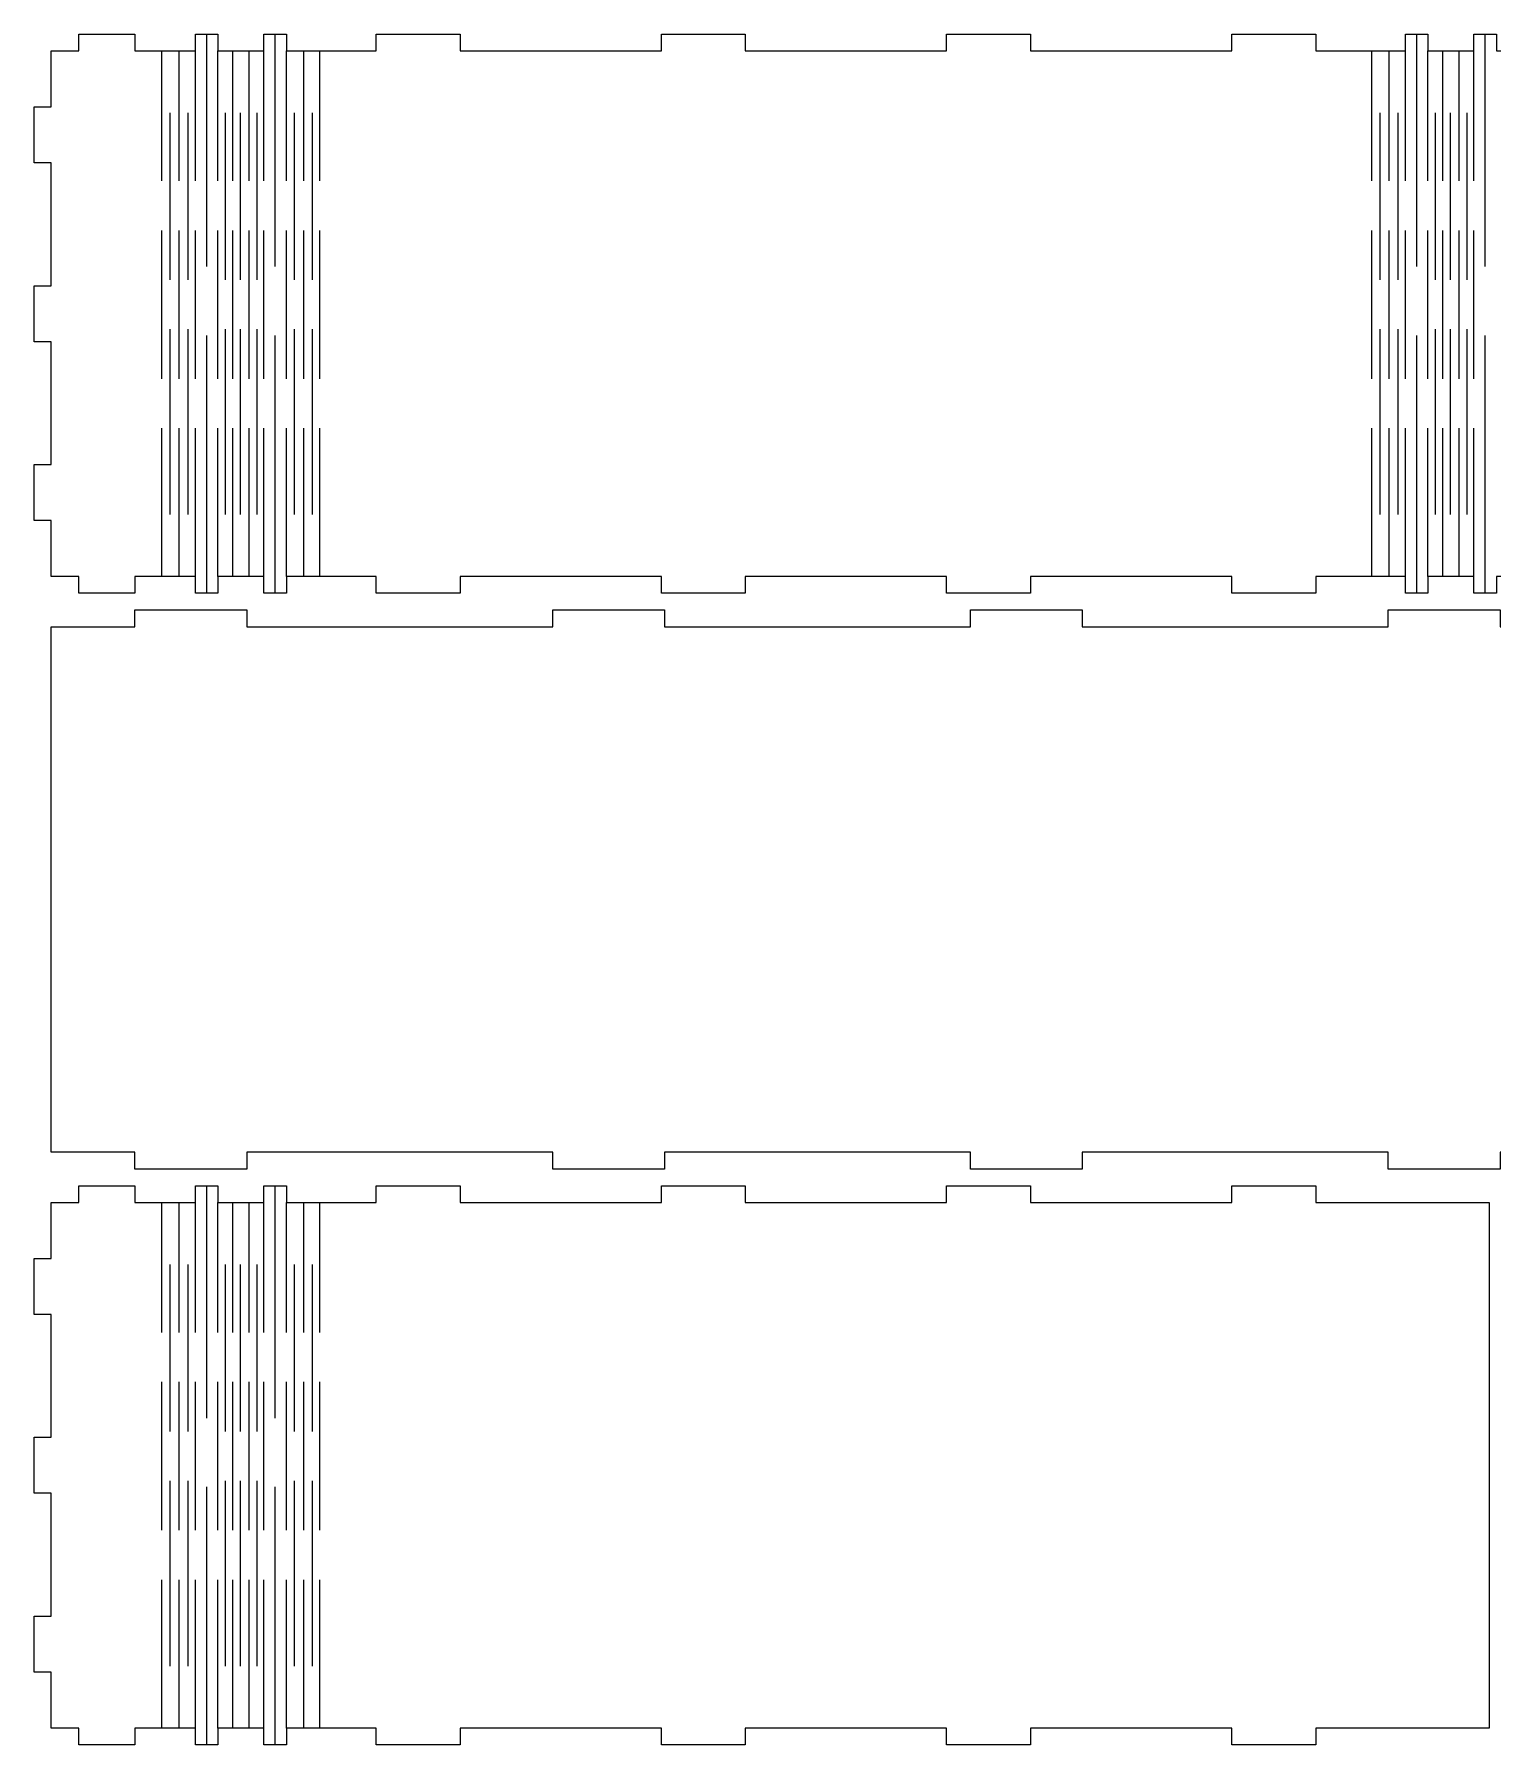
# Model space of a CAD drawing. Header units: millimetres. Extents: x -454 to 454, y -712 to 712.
# Drawn here: x -451.2 to -190.4, y 109.5 to 415.5 of the extents above; entities that cross this region are included whole.
import ezdxf

# ---------------------------------------------------------------- set-up
doc = ezdxf.new("R2010")
doc.units = ezdxf.units.MM
doc.header["$MEASUREMENT"] = 0
doc.layers.add('Camada 1', color=7, linetype='Continuous')

msp = doc.modelspace()

# ---------------------------------------------------------------- linework, layer by layer
at = {"layer": 'Camada 1', "color": 250, "lineweight": 20}
for points, knots in [([(-163.9417, 402.4594), (-163.9417, 402.4594), (-163.9417, 412.4594), (-163.9417, 412.4594), (-163.9417, 412.4594), (-163.9417, 412.4594), (-168.9417, 412.4594), (-168.9417, 412.4594), (-168.9417, 412.4594), (-168.9417, 412.4594), (-168.9417, 415.4594), (-168.9417, 415.4594), (-168.9417, 415.4594), (-168.9417, 415.4594), (-178.9417, 415.4594), (-178.9417, 415.4594), (-178.9417, 415.4594), (-178.9417, 415.4594), (-178.9417, 412.4594), (-178.9417, 412.4594), (-178.9417, 412.4594), (-178.9417, 412.4594), (-189.772, 412.4594), (-189.772, 412.4594), (-189.772, 412.4594), (-189.772, 412.4594), (-189.772, 415.4594), (-189.772, 415.4594), (-189.772, 415.4594), (-189.772, 415.4594), (-193.7914, 415.4594), (-193.7914, 415.4594), (-193.7914, 415.4594), (-193.7914, 415.4594), (-193.7914, 412.4594), (-193.7914, 412.4594), (-193.7914, 412.4594), (-193.7914, 412.4594), (-202.0157, 412.4594), (-202.0157, 412.4594), (-202.0157, 412.4594), (-202.0157, 412.4594), (-202.0157, 415.4594), (-202.0157, 415.4594), (-202.0157, 415.4594), (-202.0157, 415.4594), (-206.0351, 415.4594), (-206.0351, 415.4594), (-206.0351, 415.4594), (-206.0351, 415.4594), (-206.0351, 412.4594), (-206.0351, 412.4594), (-206.0351, 412.4594), (-206.0351, 412.4594), (-222.08, 412.4594), (-222.08, 412.4594), (-222.08, 412.4594), (-222.08, 412.4594), (-222.08, 415.4594), (-222.08, 415.4594), (-222.08, 415.4594), (-222.08, 415.4594), (-237.08, 415.4594), (-237.08, 415.4594), (-237.08, 415.4594), (-237.08, 415.4594), (-237.08, 412.4594), (-237.08, 412.4594), (-237.08, 412.4594), (-237.08, 412.4594), (-273.08, 412.4594), (-273.08, 412.4594), (-273.08, 412.4594), (-273.08, 412.4594), (-273.08, 415.4594), (-273.08, 415.4594), (-273.08, 415.4594), (-273.08, 415.4594), (-288.08, 415.4594), (-288.08, 415.4594), (-288.08, 415.4594), (-288.08, 415.4594), (-288.08, 412.4594), (-288.08, 412.4594), (-288.08, 412.4594), (-288.08, 412.4594), (-324.08, 412.4594), (-324.08, 412.4594), (-324.08, 412.4594), (-324.08, 412.4594), (-324.08, 415.4594), (-324.08, 415.4594), (-324.08, 415.4594), (-324.08, 415.4594), (-339.08, 415.4594), (-339.08, 415.4594), (-339.08, 415.4594), (-339.08, 415.4594), (-339.08, 412.4594), (-339.08, 412.4594), (-339.08, 412.4594), (-339.08, 412.4594), (-375.08, 412.4594), (-375.08, 412.4594), (-375.08, 412.4594), (-375.08, 412.4594), (-375.08, 415.4594), (-375.08, 415.4594), (-375.08, 415.4594), (-375.08, 415.4594), (-390.08, 415.4594), (-390.08, 415.4594), (-390.08, 415.4594), (-390.08, 415.4594), (-390.08, 412.4594), (-390.08, 412.4594), (-390.08, 412.4594), (-390.08, 412.4594), (-406.1249, 412.4594), (-406.1249, 412.4594), (-406.1249, 412.4594), (-406.1249, 412.4594), (-406.1249, 415.4594), (-406.1249, 415.4594), (-406.1249, 415.4594), (-406.1249, 415.4594), (-410.1443, 415.4594), (-410.1443, 415.4594), (-410.1443, 415.4594), (-410.1443, 415.4594), (-410.1443, 412.4594), (-410.1443, 412.4594), (-410.1443, 412.4594), (-410.1443, 412.4594), (-418.3686, 412.4594), (-418.3686, 412.4594), (-418.3686, 412.4594), (-418.3686, 412.4594), (-418.3686, 415.4594), (-418.3686, 415.4594), (-418.3686, 415.4594), (-418.3686, 415.4594), (-422.388, 415.4594), (-422.388, 415.4594), (-422.388, 415.4594), (-422.388, 415.4594), (-422.388, 412.4594), (-422.388, 412.4594), (-422.388, 412.4594), (-422.388, 412.4594), (-433.2183, 412.4594), (-433.2183, 412.4594), (-433.2183, 412.4594), (-433.2183, 412.4594), (-433.2183, 415.4594), (-433.2183, 415.4594), (-433.2183, 415.4594), (-433.2183, 415.4594), (-443.2183, 415.4594), (-443.2183, 415.4594), (-443.2183, 415.4594), (-443.2183, 415.4594), (-443.2183, 412.4594), (-443.2183, 412.4594), (-443.2183, 412.4594), (-443.2183, 412.4594), (-448.2183, 412.4594), (-448.2183, 412.4594), (-448.2183, 412.4594), (-448.2183, 412.4594), (-448.2183, 402.4594), (-448.2183, 402.4594), (-448.2183, 402.4594), (-448.2183, 402.4594), (-451.2183, 402.4594), (-451.2183, 402.4594), (-451.2183, 402.4594), (-451.2183, 402.4594), (-451.2183, 392.4594), (-451.2183, 392.4594), (-451.2183, 392.4594), (-451.2183, 392.4594), (-448.2183, 392.4594), (-448.2183, 392.4594), (-448.2183, 392.4594), (-448.2183, 392.4594), (-448.2183, 370.4594), (-448.2183, 370.4594), (-448.2183, 370.4594), (-448.2183, 370.4594), (-451.2183, 370.4594), (-451.2183, 370.4594), (-451.2183, 370.4594), (-451.2183, 370.4594), (-451.2183, 360.4594), (-451.2183, 360.4594), (-451.2183, 360.4594), (-451.2183, 360.4594), (-448.2183, 360.4594), (-448.2183, 360.4594), (-448.2183, 360.4594), (-448.2183, 360.4594), (-448.2183, 338.4594), (-448.2183, 338.4594), (-448.2183, 338.4594), (-448.2183, 338.4594), (-451.2183, 338.4594), (-451.2183, 338.4594), (-451.2183, 338.4594), (-451.2183, 338.4594), (-451.2183, 328.4594), (-451.2183, 328.4594), (-451.2183, 328.4594), (-451.2183, 328.4594), (-448.2183, 328.4594), (-448.2183, 328.4594), (-448.2183, 328.4594), (-448.2183, 328.4594), (-448.2183, 318.4594), (-448.2183, 318.4594), (-448.2183, 318.4594), (-448.2183, 318.4594), (-443.2183, 318.4594), (-443.2183, 318.4594), (-443.2183, 318.4594), (-443.2183, 318.4594), (-443.2183, 315.4594), (-443.2183, 315.4594), (-443.2183, 315.4594), (-443.2183, 315.4594), (-433.2183, 315.4594), (-433.2183, 315.4594), (-433.2183, 315.4594), (-433.2183, 315.4594), (-433.2183, 318.4594), (-433.2183, 318.4594), (-433.2183, 318.4594), (-433.2183, 318.4594), (-422.388, 318.4594), (-422.388, 318.4594), (-422.388, 318.4594), (-422.388, 318.4594), (-422.388, 315.4594), (-422.388, 315.4594), (-422.388, 315.4594), (-422.388, 315.4594), (-418.3686, 315.4594), (-418.3686, 315.4594), (-418.3686, 315.4594), (-418.3686, 315.4594), (-418.3686, 318.4594), (-418.3686, 318.4594), (-418.3686, 318.4594), (-418.3686, 318.4594), (-410.1443, 318.4594), (-410.1443, 318.4594), (-410.1443, 318.4594), (-410.1443, 318.4594), (-410.1443, 315.4594), (-410.1443, 315.4594), (-410.1443, 315.4594), (-410.1443, 315.4594), (-406.1249, 315.4594), (-406.1249, 315.4594), (-406.1249, 315.4594), (-406.1249, 315.4594), (-406.1249, 318.4594), (-406.1249, 318.4594), (-406.1249, 318.4594), (-406.1249, 318.4594), (-390.08, 318.4594), (-390.08, 318.4594), (-390.08, 318.4594), (-390.08, 318.4594), (-390.08, 315.4594), (-390.08, 315.4594), (-390.08, 315.4594), (-390.08, 315.4594), (-375.08, 315.4594), (-375.08, 315.4594), (-375.08, 315.4594), (-375.08, 315.4594), (-375.08, 318.4594), (-375.08, 318.4594), (-375.08, 318.4594), (-375.08, 318.4594), (-339.08, 318.4594), (-339.08, 318.4594), (-339.08, 318.4594), (-339.08, 318.4594), (-339.08, 315.4594), (-339.08, 315.4594), (-339.08, 315.4594), (-339.08, 315.4594), (-324.08, 315.4594), (-324.08, 315.4594), (-324.08, 315.4594), (-324.08, 315.4594), (-324.08, 318.4594), (-324.08, 318.4594), (-324.08, 318.4594), (-324.08, 318.4594), (-288.08, 318.4594), (-288.08, 318.4594), (-288.08, 318.4594), (-288.08, 318.4594), (-288.08, 315.4594), (-288.08, 315.4594), (-288.08, 315.4594), (-288.08, 315.4594), (-273.08, 315.4594), (-273.08, 315.4594), (-273.08, 315.4594), (-273.08, 315.4594), (-273.08, 318.4594), (-273.08, 318.4594), (-273.08, 318.4594), (-273.08, 318.4594), (-237.08, 318.4594), (-237.08, 318.4594), (-237.08, 318.4594), (-237.08, 318.4594), (-237.08, 315.4594), (-237.08, 315.4594), (-237.08, 315.4594), (-237.08, 315.4594), (-222.08, 315.4594), (-222.08, 315.4594), (-222.08, 315.4594), (-222.08, 315.4594), (-222.08, 318.4594), (-222.08, 318.4594), (-222.08, 318.4594), (-222.08, 318.4594), (-206.0351, 318.4594), (-206.0351, 318.4594), (-206.0351, 318.4594), (-206.0351, 318.4594), (-206.0351, 315.4594), (-206.0351, 315.4594), (-206.0351, 315.4594), (-206.0351, 315.4594), (-202.0157, 315.4594), (-202.0157, 315.4594), (-202.0157, 315.4594), (-202.0157, 315.4594), (-202.0157, 318.4594), (-202.0157, 318.4594), (-202.0157, 318.4594), (-202.0157, 318.4594), (-193.7914, 318.4594), (-193.7914, 318.4594), (-193.7914, 318.4594), (-193.7914, 318.4594), (-193.7914, 315.4594), (-193.7914, 315.4594), (-193.7914, 315.4594), (-193.7914, 315.4594), (-189.772, 315.4594), (-189.772, 315.4594), (-189.772, 315.4594), (-189.772, 315.4594), (-189.772, 318.4594), (-189.772, 318.4594), (-189.772, 318.4594), (-189.772, 318.4594), (-178.9417, 318.4594), (-178.9417, 318.4594), (-178.9417, 318.4594), (-178.9417, 318.4594), (-178.9417, 315.4594), (-178.9417, 315.4594), (-178.9417, 315.4594), (-178.9417, 315.4594), (-168.9417, 315.4594), (-168.9417, 315.4594), (-168.9417, 315.4594), (-168.9417, 315.4594), (-168.9417, 318.4594), (-168.9417, 318.4594), (-168.9417, 318.4594), (-168.9417, 318.4594), (-163.9417, 318.4594), (-163.9417, 318.4594), (-163.9417, 318.4594), (-163.9417, 318.4594), (-163.9417, 328.4594), (-163.9417, 328.4594), (-163.9417, 328.4594), (-163.9417, 328.4594), (-160.9417, 328.4594), (-160.9417, 328.4594), (-160.9417, 328.4594), (-160.9417, 328.4594), (-160.9417, 338.4594), (-160.9417, 338.4594), (-160.9417, 338.4594), (-160.9417, 338.4594), (-163.9417, 338.4594), (-163.9417, 338.4594), (-163.9417, 338.4594), (-163.9417, 338.4594), (-163.9417, 360.4594), (-163.9417, 360.4594), (-163.9417, 360.4594), (-163.9417, 360.4594), (-160.9417, 360.4594), (-160.9417, 360.4594), (-160.9417, 360.4594), (-160.9417, 360.4594), (-160.9417, 370.4594), (-160.9417, 370.4594), (-160.9417, 370.4594), (-160.9417, 370.4594), (-163.9417, 370.4594), (-163.9417, 370.4594), (-163.9417, 370.4594), (-163.9417, 370.4594), (-163.9417, 392.4594), (-163.9417, 392.4594), (-163.9417, 392.4594), (-163.9417, 392.4594), (-160.9417, 392.4594), (-160.9417, 392.4594), (-160.9417, 392.4594), (-160.9417, 392.4594), (-160.9417, 402.4594), (-160.9417, 402.4594), (-160.9417, 402.4594), (-160.9417, 402.4594), (-163.9417, 402.4594), (-163.9417, 402.4594)], [0, 0, 0, 0, 0.00917431, 0.00917431, 0.00917431, 0.00917431, 0.01834862, 0.01834862, 0.01834862, 0.01834862, 0.02752294, 0.02752294, 0.02752294, 0.02752294, 0.03669725, 0.03669725, 0.03669725, 0.03669725, 0.04587156, 0.04587156, 0.04587156, 0.04587156, 0.05504587, 0.05504587, 0.05504587, 0.05504587, 0.06422018, 0.06422018, 0.06422018, 0.06422018, 0.0733945, 0.0733945, 0.0733945, 0.0733945, 0.08256881, 0.08256881, 0.08256881, 0.08256881, 0.09174312, 0.09174312, 0.09174312, 0.09174312, 0.10091743, 0.10091743, 0.10091743, 0.10091743, 0.11009174, 0.11009174, 0.11009174, 0.11009174, 0.11926606, 0.11926606, 0.11926606, 0.11926606, 0.12844037, 0.12844037, 0.12844037, 0.12844037, 0.13761468, 0.13761468, 0.13761468, 0.13761468, 0.14678899, 0.14678899, 0.14678899, 0.14678899, 0.1559633, 0.1559633, 0.1559633, 0.1559633, 0.16513761, 0.16513761, 0.16513761, 0.16513761, 0.17431193, 0.17431193, 0.17431193, 0.17431193, 0.18348624, 0.18348624, 0.18348624, 0.18348624, 0.19266055, 0.19266055, 0.19266055, 0.19266055, 0.20183486, 0.20183486, 0.20183486, 0.20183486, 0.21100917, 0.21100917, 0.21100917, 0.21100917, 0.22018349, 0.22018349, 0.22018349, 0.22018349, 0.2293578, 0.2293578, 0.2293578, 0.2293578, 0.23853211, 0.23853211, 0.23853211, 0.23853211, 0.24770642, 0.24770642, 0.24770642, 0.24770642, 0.25688073, 0.25688073, 0.25688073, 0.25688073, 0.26605505, 0.26605505, 0.26605505, 0.26605505, 0.27522936, 0.27522936, 0.27522936, 0.27522936, 0.28440367, 0.28440367, 0.28440367, 0.28440367, 0.29357798, 0.29357798, 0.29357798, 0.29357798, 0.30275229, 0.30275229, 0.30275229, 0.30275229, 0.31192661, 0.31192661, 0.31192661, 0.31192661, 0.32110092, 0.32110092, 0.32110092, 0.32110092, 0.33027523, 0.33027523, 0.33027523, 0.33027523, 0.33944954, 0.33944954, 0.33944954, 0.33944954, 0.34862385, 0.34862385, 0.34862385, 0.34862385, 0.35779817, 0.35779817, 0.35779817, 0.35779817, 0.36697248, 0.36697248, 0.36697248, 0.36697248, 0.37614679, 0.37614679, 0.37614679, 0.37614679, 0.3853211, 0.3853211, 0.3853211, 0.3853211, 0.39449541, 0.39449541, 0.39449541, 0.39449541, 0.40366972, 0.40366972, 0.40366972, 0.40366972, 0.41284404, 0.41284404, 0.41284404, 0.41284404, 0.42201835, 0.42201835, 0.42201835, 0.42201835, 0.43119266, 0.43119266, 0.43119266, 0.43119266, 0.44036697, 0.44036697, 0.44036697, 0.44036697, 0.44954128, 0.44954128, 0.44954128, 0.44954128, 0.4587156, 0.4587156, 0.4587156, 0.4587156, 0.46788991, 0.46788991, 0.46788991, 0.46788991, 0.47706422, 0.47706422, 0.47706422, 0.47706422, 0.48623853, 0.48623853, 0.48623853, 0.48623853, 0.49541284, 0.49541284, 0.49541284, 0.49541284, 0.50458716, 0.50458716, 0.50458716, 0.50458716, 0.51376147, 0.51376147, 0.51376147, 0.51376147, 0.52293578, 0.52293578, 0.52293578, 0.52293578, 0.53211009, 0.53211009, 0.53211009, 0.53211009, 0.5412844, 0.5412844, 0.5412844, 0.5412844, 0.55045872, 0.55045872, 0.55045872, 0.55045872, 0.55963303, 0.55963303, 0.55963303, 0.55963303, 0.56880734, 0.56880734, 0.56880734, 0.56880734, 0.57798165, 0.57798165, 0.57798165, 0.57798165, 0.58715596, 0.58715596, 0.58715596, 0.58715596, 0.59633028, 0.59633028, 0.59633028, 0.59633028, 0.60550459, 0.60550459, 0.60550459, 0.60550459, 0.6146789, 0.6146789, 0.6146789, 0.6146789, 0.62385321, 0.62385321, 0.62385321, 0.62385321, 0.63302752, 0.63302752, 0.63302752, 0.63302752, 0.64220183, 0.64220183, 0.64220183, 0.64220183, 0.65137615, 0.65137615, 0.65137615, 0.65137615, 0.66055046, 0.66055046, 0.66055046, 0.66055046, 0.66972477, 0.66972477, 0.66972477, 0.66972477, 0.67889908, 0.67889908, 0.67889908, 0.67889908, 0.68807339, 0.68807339, 0.68807339, 0.68807339, 0.69724771, 0.69724771, 0.69724771, 0.69724771, 0.70642202, 0.70642202, 0.70642202, 0.70642202, 0.71559633, 0.71559633, 0.71559633, 0.71559633, 0.72477064, 0.72477064, 0.72477064, 0.72477064, 0.73394495, 0.73394495, 0.73394495, 0.73394495, 0.74311927, 0.74311927, 0.74311927, 0.74311927, 0.75229358, 0.75229358, 0.75229358, 0.75229358, 0.76146789, 0.76146789, 0.76146789, 0.76146789, 0.7706422, 0.7706422, 0.7706422, 0.7706422, 0.77981651, 0.77981651, 0.77981651, 0.77981651, 0.78899083, 0.78899083, 0.78899083, 0.78899083, 0.79816514, 0.79816514, 0.79816514, 0.79816514, 0.80733945, 0.80733945, 0.80733945, 0.80733945, 0.81651376, 0.81651376, 0.81651376, 0.81651376, 0.82568807, 0.82568807, 0.82568807, 0.82568807, 0.83486239, 0.83486239, 0.83486239, 0.83486239, 0.8440367, 0.8440367, 0.8440367, 0.8440367, 0.85321101, 0.85321101, 0.85321101, 0.85321101, 0.86238532, 0.86238532, 0.86238532, 0.86238532, 0.87155963, 0.87155963, 0.87155963, 0.87155963, 0.88073394, 0.88073394, 0.88073394, 0.88073394, 0.88990826, 0.88990826, 0.88990826, 0.88990826, 0.89908257, 0.89908257, 0.89908257, 0.89908257, 0.90825688, 0.90825688, 0.90825688, 0.90825688, 0.91743119, 0.91743119, 0.91743119, 0.91743119, 0.9266055, 0.9266055, 0.9266055, 0.9266055, 0.93577982, 0.93577982, 0.93577982, 0.93577982, 0.94495413, 0.94495413, 0.94495413, 0.94495413, 0.95412844, 0.95412844, 0.95412844, 0.95412844, 0.96330275, 0.96330275, 0.96330275, 0.96330275, 0.97247706, 0.97247706, 0.97247706, 0.97247706, 0.98165138, 0.98165138, 0.98165138, 0.98165138, 1, 1, 1, 1]), ([(-338.5174, 215.4594), (-338.5174, 215.4594), (-283.8164, 215.4594), (-283.8164, 215.4594), (-283.8164, 215.4594), (-283.8164, 215.4594), (-283.8164, 212.4594), (-283.8164, 212.4594), (-283.8164, 212.4594), (-283.8164, 212.4594), (-263.8164, 212.4594), (-263.8164, 212.4594), (-263.8164, 212.4594), (-263.8164, 212.4594), (-263.8164, 215.4594), (-263.8164, 215.4594), (-263.8164, 215.4594), (-263.8164, 215.4594), (-209.1155, 215.4594), (-209.1155, 215.4594), (-209.1155, 215.4594), (-209.1155, 215.4594), (-209.1155, 212.4594), (-209.1155, 212.4594), (-209.1155, 212.4594), (-209.1155, 212.4594), (-189.1155, 212.4594), (-189.1155, 212.4594), (-189.1155, 212.4594), (-189.1155, 212.4594), (-189.1155, 215.4594), (-189.1155, 215.4594), (-189.1155, 215.4594), (-189.1155, 215.4594), (-174.1155, 215.4594), (-174.1155, 215.4594), (-174.1155, 215.4594), (-174.1155, 215.4594), (-174.1155, 309.4594), (-174.1155, 309.4594), (-174.1155, 309.4594), (-174.1155, 309.4594), (-189.1155, 309.4594), (-189.1155, 309.4594), (-189.1155, 309.4594), (-189.1155, 309.4594), (-189.1155, 312.4594), (-189.1155, 312.4594), (-189.1155, 312.4594), (-189.1155, 312.4594), (-209.1155, 312.4594), (-209.1155, 312.4594), (-209.1155, 312.4594), (-209.1155, 312.4594), (-209.1155, 309.4594), (-209.1155, 309.4594), (-209.1155, 309.4594), (-209.1155, 309.4594), (-263.8164, 309.4594), (-263.8164, 309.4594), (-263.8164, 309.4594), (-263.8164, 309.4594), (-263.8164, 312.4594), (-263.8164, 312.4594), (-263.8164, 312.4594), (-263.8164, 312.4594), (-283.8164, 312.4594), (-283.8164, 312.4594), (-283.8164, 312.4594), (-283.8164, 312.4594), (-283.8164, 309.4594), (-283.8164, 309.4594), (-283.8164, 309.4594), (-283.8164, 309.4594), (-338.5174, 309.4594), (-338.5174, 309.4594), (-338.5174, 309.4594), (-338.5174, 309.4594), (-338.5174, 312.4594), (-338.5174, 312.4594), (-338.5174, 312.4594), (-338.5174, 312.4594), (-358.5174, 312.4594), (-358.5174, 312.4594), (-358.5174, 312.4594), (-358.5174, 312.4594), (-358.5174, 309.4594), (-358.5174, 309.4594), (-358.5174, 309.4594), (-358.5174, 309.4594), (-413.2183, 309.4594), (-413.2183, 309.4594), (-413.2183, 309.4594), (-413.2183, 309.4594), (-413.2183, 312.4594), (-413.2183, 312.4594), (-413.2183, 312.4594), (-413.2183, 312.4594), (-433.2183, 312.4594), (-433.2183, 312.4594), (-433.2183, 312.4594), (-433.2183, 312.4594), (-433.2183, 309.4594), (-433.2183, 309.4594), (-433.2183, 309.4594), (-433.2183, 309.4594), (-448.2183, 309.4594), (-448.2183, 309.4594), (-448.2183, 309.4594), (-448.2183, 309.4594), (-448.2183, 215.4594), (-448.2183, 215.4594), (-448.2183, 215.4594), (-448.2183, 215.4594), (-433.2183, 215.4594), (-433.2183, 215.4594), (-433.2183, 215.4594), (-433.2183, 215.4594), (-433.2183, 212.4594), (-433.2183, 212.4594), (-433.2183, 212.4594), (-433.2183, 212.4594), (-413.2183, 212.4594), (-413.2183, 212.4594), (-413.2183, 212.4594), (-413.2183, 212.4594), (-413.2183, 215.4594), (-413.2183, 215.4594), (-413.2183, 215.4594), (-413.2183, 215.4594), (-358.5174, 215.4594), (-358.5174, 215.4594), (-358.5174, 215.4594), (-358.5174, 215.4594), (-358.5174, 212.4594), (-358.5174, 212.4594), (-358.5174, 212.4594), (-358.5174, 212.4594), (-338.5174, 212.4594), (-338.5174, 212.4594), (-338.5174, 212.4594), (-338.5174, 212.4594), (-338.5174, 215.4594), (-338.5174, 215.4594)], [0, 0, 0, 0, 0.02702703, 0.02702703, 0.02702703, 0.02702703, 0.05405405, 0.05405405, 0.05405405, 0.05405405, 0.08108108, 0.08108108, 0.08108108, 0.08108108, 0.10810811, 0.10810811, 0.10810811, 0.10810811, 0.13513514, 0.13513514, 0.13513514, 0.13513514, 0.16216216, 0.16216216, 0.16216216, 0.16216216, 0.18918919, 0.18918919, 0.18918919, 0.18918919, 0.21621622, 0.21621622, 0.21621622, 0.21621622, 0.24324324, 0.24324324, 0.24324324, 0.24324324, 0.27027027, 0.27027027, 0.27027027, 0.27027027, 0.2972973, 0.2972973, 0.2972973, 0.2972973, 0.32432432, 0.32432432, 0.32432432, 0.32432432, 0.35135135, 0.35135135, 0.35135135, 0.35135135, 0.37837838, 0.37837838, 0.37837838, 0.37837838, 0.40540541, 0.40540541, 0.40540541, 0.40540541, 0.43243243, 0.43243243, 0.43243243, 0.43243243, 0.45945946, 0.45945946, 0.45945946, 0.45945946, 0.48648649, 0.48648649, 0.48648649, 0.48648649, 0.51351351, 0.51351351, 0.51351351, 0.51351351, 0.54054054, 0.54054054, 0.54054054, 0.54054054, 0.56756757, 0.56756757, 0.56756757, 0.56756757, 0.59459459, 0.59459459, 0.59459459, 0.59459459, 0.62162162, 0.62162162, 0.62162162, 0.62162162, 0.64864865, 0.64864865, 0.64864865, 0.64864865, 0.67567568, 0.67567568, 0.67567568, 0.67567568, 0.7027027, 0.7027027, 0.7027027, 0.7027027, 0.72972973, 0.72972973, 0.72972973, 0.72972973, 0.75675676, 0.75675676, 0.75675676, 0.75675676, 0.78378378, 0.78378378, 0.78378378, 0.78378378, 0.81081081, 0.81081081, 0.81081081, 0.81081081, 0.83783784, 0.83783784, 0.83783784, 0.83783784, 0.86486486, 0.86486486, 0.86486486, 0.86486486, 0.89189189, 0.89189189, 0.89189189, 0.89189189, 0.91891892, 0.91891892, 0.91891892, 0.91891892, 0.94594595, 0.94594595, 0.94594595, 0.94594595, 1, 1, 1, 1]), ([(-191.08, 206.4594), (-206.9026, 206.4594), (-200.1048, 206.4594), (-222.08, 206.4594), (-222.08, 206.4594), (-222.08, 206.4594), (-222.08, 209.4594), (-222.08, 209.4594), (-222.08, 209.4594), (-222.08, 209.4594), (-237.08, 209.4594), (-237.08, 209.4594), (-237.08, 209.4594), (-237.08, 209.4594), (-237.08, 206.4594), (-237.08, 206.4594), (-237.08, 206.4594), (-237.08, 206.4594), (-273.08, 206.4594), (-273.08, 206.4594), (-273.08, 206.4594), (-273.08, 206.4594), (-273.08, 209.4594), (-273.08, 209.4594), (-273.08, 209.4594), (-273.08, 209.4594), (-288.08, 209.4594), (-288.08, 209.4594), (-288.08, 209.4594), (-288.08, 209.4594), (-288.08, 206.4594), (-288.08, 206.4594), (-288.08, 206.4594), (-288.08, 206.4594), (-324.08, 206.4594), (-324.08, 206.4594), (-324.08, 206.4594), (-324.08, 206.4594), (-324.08, 209.4594), (-324.08, 209.4594), (-324.08, 209.4594), (-324.08, 209.4594), (-339.08, 209.4594), (-339.08, 209.4594), (-339.08, 209.4594), (-339.08, 209.4594), (-339.08, 206.4594), (-339.08, 206.4594), (-339.08, 206.4594), (-339.08, 206.4594), (-375.08, 206.4594), (-375.08, 206.4594), (-375.08, 206.4594), (-375.08, 206.4594), (-375.08, 209.4594), (-375.08, 209.4594), (-375.08, 209.4594), (-375.08, 209.4594), (-390.08, 209.4594), (-390.08, 209.4594), (-390.08, 209.4594), (-390.08, 209.4594), (-390.08, 206.4594), (-390.08, 206.4594), (-390.08, 206.4594), (-390.08, 206.4594), (-406.1249, 206.4594), (-406.1249, 206.4594), (-406.1249, 206.4594), (-406.1249, 206.4594), (-406.1249, 209.4594), (-406.1249, 209.4594), (-406.1249, 209.4594), (-406.1249, 209.4594), (-410.1443, 209.4594), (-410.1443, 209.4594), (-410.1443, 209.4594), (-410.1443, 209.4594), (-410.1443, 206.4594), (-410.1443, 206.4594), (-410.1443, 206.4594), (-410.1443, 206.4594), (-418.3686, 206.4594), (-418.3686, 206.4594), (-418.3686, 206.4594), (-418.3686, 206.4594), (-418.3686, 209.4594), (-418.3686, 209.4594), (-418.3686, 209.4594), (-418.3686, 209.4594), (-422.388, 209.4594), (-422.388, 209.4594), (-422.388, 209.4594), (-422.388, 209.4594), (-422.388, 206.4594), (-422.388, 206.4594), (-422.388, 206.4594), (-422.388, 206.4594), (-433.2183, 206.4594), (-433.2183, 206.4594), (-433.2183, 206.4594), (-433.2183, 206.4594), (-433.2183, 209.4594), (-433.2183, 209.4594), (-433.2183, 209.4594), (-433.2183, 209.4594), (-443.2183, 209.4594), (-443.2183, 209.4594), (-443.2183, 209.4594), (-443.2183, 209.4594), (-443.2183, 206.4594), (-443.2183, 206.4594), (-443.2183, 206.4594), (-443.2183, 206.4594), (-448.2183, 206.4594), (-448.2183, 206.4594), (-448.2183, 206.4594), (-448.2183, 206.4594), (-448.2183, 196.4594), (-448.2183, 196.4594), (-448.2183, 196.4594), (-448.2183, 196.4594), (-451.2183, 196.4594), (-451.2183, 196.4594), (-451.2183, 196.4594), (-451.2183, 196.4594), (-451.2183, 186.4594), (-451.2183, 186.4594), (-451.2183, 186.4594), (-451.2183, 186.4594), (-448.2183, 186.4594), (-448.2183, 186.4594), (-448.2183, 186.4594), (-448.2183, 186.4594), (-448.2183, 164.4594), (-448.2183, 164.4594), (-448.2183, 164.4594), (-448.2183, 164.4594), (-451.2183, 164.4594), (-451.2183, 164.4594), (-451.2183, 164.4594), (-451.2183, 164.4594), (-451.2183, 154.4594), (-451.2183, 154.4594), (-451.2183, 154.4594), (-451.2183, 154.4594), (-448.2183, 154.4594), (-448.2183, 154.4594), (-448.2183, 154.4594), (-448.2183, 154.4594), (-448.2183, 132.4594), (-448.2183, 132.4594), (-448.2183, 132.4594), (-448.2183, 132.4594), (-451.2183, 132.4594), (-451.2183, 132.4594), (-451.2183, 132.4594), (-451.2183, 132.4594), (-451.2183, 122.4594), (-451.2183, 122.4594), (-451.2183, 122.4594), (-451.2183, 122.4594), (-448.2183, 122.4594), (-448.2183, 122.4594), (-448.2183, 122.4594), (-448.2183, 122.4594), (-448.2183, 112.4594), (-448.2183, 112.4594), (-448.2183, 112.4594), (-448.2183, 112.4594), (-443.2183, 112.4594), (-443.2183, 112.4594), (-443.2183, 112.4594), (-443.2183, 112.4594), (-443.2183, 109.4594), (-443.2183, 109.4594), (-443.2183, 109.4594), (-443.2183, 109.4594), (-433.2183, 109.4594), (-433.2183, 109.4594), (-433.2183, 109.4594), (-433.2183, 109.4594), (-433.2183, 112.4594), (-433.2183, 112.4594), (-433.2183, 112.4594), (-433.2183, 112.4594), (-422.388, 112.4594), (-422.388, 112.4594), (-422.388, 112.4594), (-422.388, 112.4594), (-422.388, 109.4594), (-422.388, 109.4594), (-422.388, 109.4594), (-422.388, 109.4594), (-418.3686, 109.4594), (-418.3686, 109.4594), (-418.3686, 109.4594), (-418.3686, 109.4594), (-418.3686, 112.4594), (-418.3686, 112.4594), (-418.3686, 112.4594), (-418.3686, 112.4594), (-410.1443, 112.4594), (-410.1443, 112.4594), (-410.1443, 112.4594), (-410.1443, 112.4594), (-410.1443, 109.4594), (-410.1443, 109.4594), (-410.1443, 109.4594), (-410.1443, 109.4594), (-406.1249, 109.4594), (-406.1249, 109.4594), (-406.1249, 109.4594), (-406.1249, 109.4594), (-406.1249, 112.4594), (-406.1249, 112.4594), (-406.1249, 112.4594), (-406.1249, 112.4594), (-390.08, 112.4594), (-390.08, 112.4594), (-390.08, 112.4594), (-390.08, 112.4594), (-390.08, 109.4594), (-390.08, 109.4594), (-390.08, 109.4594), (-390.08, 109.4594), (-375.08, 109.4594), (-375.08, 109.4594), (-375.08, 109.4594), (-375.08, 109.4594), (-375.08, 112.4594), (-375.08, 112.4594), (-375.08, 112.4594), (-375.08, 112.4594), (-339.08, 112.4594), (-339.08, 112.4594), (-339.08, 112.4594), (-339.08, 112.4594), (-339.08, 109.4594), (-339.08, 109.4594), (-339.08, 109.4594), (-339.08, 109.4594), (-324.08, 109.4594), (-324.08, 109.4594), (-324.08, 109.4594), (-324.08, 109.4594), (-324.08, 112.4594), (-324.08, 112.4594), (-324.08, 112.4594), (-324.08, 112.4594), (-288.08, 112.4594), (-288.08, 112.4594), (-288.08, 112.4594), (-288.08, 112.4594), (-288.08, 109.4594), (-288.08, 109.4594), (-288.08, 109.4594), (-288.08, 109.4594), (-273.08, 109.4594), (-273.08, 109.4594), (-273.08, 109.4594), (-273.08, 109.4594), (-273.08, 112.4594), (-273.08, 112.4594), (-273.08, 112.4594), (-273.08, 112.4594), (-237.08, 112.4594), (-237.08, 112.4594), (-237.08, 112.4594), (-237.08, 112.4594), (-237.08, 109.4594), (-237.08, 109.4594), (-237.08, 109.4594), (-237.08, 109.4594), (-222.08, 109.4594), (-222.08, 109.4594), (-222.08, 109.4594), (-222.08, 109.4594), (-222.08, 112.4594), (-222.08, 112.4594), (-222.08, 112.4594), (-200.1048, 112.4594), (-206.9026, 112.4594), (-191.08, 112.4594), (-191.08, 112.4594), (-191.08, 143.6905), (-191.08, 175.2283), (-191.08, 206.4594)], [0, 0, 0, 0, 0.01369863, 0.01369863, 0.01369863, 0.01369863, 0.02739726, 0.02739726, 0.02739726, 0.02739726, 0.04109589, 0.04109589, 0.04109589, 0.04109589, 0.05479452, 0.05479452, 0.05479452, 0.05479452, 0.06849315, 0.06849315, 0.06849315, 0.06849315, 0.08219178, 0.08219178, 0.08219178, 0.08219178, 0.09589041, 0.09589041, 0.09589041, 0.09589041, 0.10958904, 0.10958904, 0.10958904, 0.10958904, 0.12328767, 0.12328767, 0.12328767, 0.12328767, 0.1369863, 0.1369863, 0.1369863, 0.1369863, 0.15068493, 0.15068493, 0.15068493, 0.15068493, 0.16438356, 0.16438356, 0.16438356, 0.16438356, 0.17808219, 0.17808219, 0.17808219, 0.17808219, 0.19178082, 0.19178082, 0.19178082, 0.19178082, 0.20547945, 0.20547945, 0.20547945, 0.20547945, 0.21917808, 0.21917808, 0.21917808, 0.21917808, 0.23287671, 0.23287671, 0.23287671, 0.23287671, 0.24657534, 0.24657534, 0.24657534, 0.24657534, 0.26027397, 0.26027397, 0.26027397, 0.26027397, 0.2739726, 0.2739726, 0.2739726, 0.2739726, 0.28767123, 0.28767123, 0.28767123, 0.28767123, 0.30136986, 0.30136986, 0.30136986, 0.30136986, 0.31506849, 0.31506849, 0.31506849, 0.31506849, 0.32876712, 0.32876712, 0.32876712, 0.32876712, 0.34246575, 0.34246575, 0.34246575, 0.34246575, 0.35616438, 0.35616438, 0.35616438, 0.35616438, 0.36986301, 0.36986301, 0.36986301, 0.36986301, 0.38356164, 0.38356164, 0.38356164, 0.38356164, 0.39726027, 0.39726027, 0.39726027, 0.39726027, 0.4109589, 0.4109589, 0.4109589, 0.4109589, 0.42465753, 0.42465753, 0.42465753, 0.42465753, 0.43835616, 0.43835616, 0.43835616, 0.43835616, 0.45205479, 0.45205479, 0.45205479, 0.45205479, 0.46575342, 0.46575342, 0.46575342, 0.46575342, 0.47945205, 0.47945205, 0.47945205, 0.47945205, 0.49315068, 0.49315068, 0.49315068, 0.49315068, 0.50684932, 0.50684932, 0.50684932, 0.50684932, 0.52054795, 0.52054795, 0.52054795, 0.52054795, 0.53424658, 0.53424658, 0.53424658, 0.53424658, 0.54794521, 0.54794521, 0.54794521, 0.54794521, 0.56164384, 0.56164384, 0.56164384, 0.56164384, 0.57534247, 0.57534247, 0.57534247, 0.57534247, 0.5890411, 0.5890411, 0.5890411, 0.5890411, 0.60273973, 0.60273973, 0.60273973, 0.60273973, 0.61643836, 0.61643836, 0.61643836, 0.61643836, 0.63013699, 0.63013699, 0.63013699, 0.63013699, 0.64383562, 0.64383562, 0.64383562, 0.64383562, 0.65753425, 0.65753425, 0.65753425, 0.65753425, 0.67123288, 0.67123288, 0.67123288, 0.67123288, 0.68493151, 0.68493151, 0.68493151, 0.68493151, 0.69863014, 0.69863014, 0.69863014, 0.69863014, 0.71232877, 0.71232877, 0.71232877, 0.71232877, 0.7260274, 0.7260274, 0.7260274, 0.7260274, 0.73972603, 0.73972603, 0.73972603, 0.73972603, 0.75342466, 0.75342466, 0.75342466, 0.75342466, 0.76712329, 0.76712329, 0.76712329, 0.76712329, 0.78082192, 0.78082192, 0.78082192, 0.78082192, 0.79452055, 0.79452055, 0.79452055, 0.79452055, 0.80821918, 0.80821918, 0.80821918, 0.80821918, 0.82191781, 0.82191781, 0.82191781, 0.82191781, 0.83561644, 0.83561644, 0.83561644, 0.83561644, 0.84931507, 0.84931507, 0.84931507, 0.84931507, 0.8630137, 0.8630137, 0.8630137, 0.8630137, 0.87671233, 0.87671233, 0.87671233, 0.87671233, 0.89041096, 0.89041096, 0.89041096, 0.89041096, 0.90410959, 0.90410959, 0.90410959, 0.90410959, 0.91780822, 0.91780822, 0.91780822, 0.91780822, 0.93150685, 0.93150685, 0.93150685, 0.93150685, 0.94520548, 0.94520548, 0.94520548, 0.94520548, 0.95890411, 0.95890411, 0.95890411, 0.95890411, 0.97260274, 0.97260274, 0.97260274, 0.97260274, 1, 1, 1, 1])]:
    msp.add_open_spline(points, degree=3, knots=knots, dxfattribs=at)
for points in [[(-420.3783, 373.8906), (-420.3783, 373.8906), (-420.3783, 415.4594), (-420.3783, 415.4594)], [(-408.1346, 373.8906), (-408.1346, 373.8906), (-408.1346, 415.4594), (-408.1346, 415.4594)], [(-204.0254, 373.8906), (-204.0254, 373.8906), (-204.0254, 415.4594), (-204.0254, 415.4594)], [(-191.7817, 373.8906), (-191.7817, 373.8906), (-191.7817, 415.4594), (-191.7817, 415.4594)], [(-428.3939, 389.2079), (-428.3939, 389.2079), (-428.3939, 412.4594), (-428.3939, 412.4594)], [(-425.2831, 389.2079), (-425.2831, 389.2079), (-425.2831, 412.4594), (-425.2831, 412.4594)], [(-422.3882, 389.2079), (-422.3882, 389.2079), (-422.3882, 412.4594), (-422.3882, 412.4594)], [(-418.3684, 389.2079), (-418.3684, 389.2079), (-418.3684, 412.4594), (-418.3684, 412.4594)], [(-415.6879, 389.2079), (-415.6879, 389.2079), (-415.6879, 412.4594), (-415.6879, 412.4594)], [(-412.8164, 389.2079), (-412.8164, 389.2079), (-412.8164, 412.4594), (-412.8164, 412.4594)], [(-410.1443, 389.2079), (-410.1443, 389.2079), (-410.1443, 412.4594), (-410.1443, 412.4594)], [(-406.1296, 389.2079), (-406.1296, 389.2079), (-406.1296, 412.4594), (-406.1296, 412.4594)], [(-403.0188, 389.2079), (-403.0188, 389.2079), (-403.0188, 412.4594), (-403.0188, 412.4594)], [(-400.1239, 389.2079), (-400.1239, 389.2079), (-400.1239, 412.4594), (-400.1239, 412.4594)], [(-212.041, 389.2079), (-212.041, 389.2079), (-212.041, 412.4594), (-212.041, 412.4594)], [(-208.9302, 389.2079), (-208.9302, 389.2079), (-208.9302, 412.4594), (-208.9302, 412.4594)], [(-206.0353, 389.2079), (-206.0353, 389.2079), (-206.0353, 412.4594), (-206.0353, 412.4594)], [(-202.0155, 389.2079), (-202.0155, 389.2079), (-202.0155, 412.4594), (-202.0155, 412.4594)], [(-199.335, 389.2079), (-199.335, 389.2079), (-199.335, 412.4594), (-199.335, 412.4594)], [(-196.4635, 389.2079), (-196.4635, 389.2079), (-196.4635, 412.4594), (-196.4635, 412.4594)], [(-193.7914, 389.2079), (-193.7914, 389.2079), (-193.7914, 412.4594), (-193.7914, 412.4594)], [(-426.9419, 371.5207), (-426.9419, 371.5207), (-426.9419, 401.4049), (-426.9419, 401.4049)], [(-423.7122, 371.5207), (-423.7122, 371.5207), (-423.7122, 401.4049), (-423.7122, 401.4049)], [(-417.0281, 371.5207), (-417.0281, 371.5207), (-417.0281, 401.4049), (-417.0281, 401.4049)], [(-414.3476, 371.5207), (-414.3476, 371.5207), (-414.3476, 401.4049), (-414.3476, 401.4049)], [(-411.3664, 371.5207), (-411.3664, 371.5207), (-411.3664, 401.4049), (-411.3664, 401.4049)], [(-404.6776, 371.5207), (-404.6776, 371.5207), (-404.6776, 401.4049), (-404.6776, 401.4049)], [(-401.4479, 371.5207), (-401.4479, 371.5207), (-401.4479, 401.4049), (-401.4479, 401.4049)], [(-210.589, 371.5207), (-210.589, 371.5207), (-210.589, 401.4049), (-210.589, 401.4049)], [(-207.3593, 371.5207), (-207.3593, 371.5207), (-207.3593, 401.4049), (-207.3593, 401.4049)], [(-200.6752, 371.5207), (-200.6752, 371.5207), (-200.6752, 401.4049), (-200.6752, 401.4049)], [(-197.9947, 371.5207), (-197.9947, 371.5207), (-197.9947, 401.4049), (-197.9947, 401.4049)], [(-195.0135, 371.5207), (-195.0135, 371.5207), (-195.0135, 401.4049), (-195.0135, 401.4049)], [(-428.3939, 353.8336), (-428.3939, 353.8336), (-428.3939, 380.3642), (-428.3939, 380.3642)], [(-425.2831, 353.8336), (-425.2831, 353.8336), (-425.2831, 380.3642), (-425.2831, 380.3642)], [(-422.3882, 353.8336), (-422.3882, 353.8336), (-422.3882, 380.3642), (-422.3882, 380.3642)], [(-418.3684, 353.8336), (-418.3684, 353.8336), (-418.3684, 380.3642), (-418.3684, 380.3642)], [(-415.6879, 353.8336), (-415.6879, 353.8336), (-415.6879, 380.3642), (-415.6879, 380.3642)], [(-412.8164, 353.8336), (-412.8164, 353.8336), (-412.8164, 380.3642), (-412.8164, 380.3642)], [(-410.1443, 353.8336), (-410.1443, 353.8336), (-410.1443, 380.3642), (-410.1443, 380.3642)], [(-406.1296, 353.8336), (-406.1296, 353.8336), (-406.1296, 380.3642), (-406.1296, 380.3642)], [(-403.0188, 353.8336), (-403.0188, 353.8336), (-403.0188, 380.3642), (-403.0188, 380.3642)], [(-400.1239, 353.8336), (-400.1239, 353.8336), (-400.1239, 380.3642), (-400.1239, 380.3642)], [(-212.041, 353.8336), (-212.041, 353.8336), (-212.041, 380.3642), (-212.041, 380.3642)], [(-208.9302, 353.8336), (-208.9302, 353.8336), (-208.9302, 380.3642), (-208.9302, 380.3642)], [(-206.0353, 353.8336), (-206.0353, 353.8336), (-206.0353, 380.3642), (-206.0353, 380.3642)], [(-202.0155, 353.8336), (-202.0155, 353.8336), (-202.0155, 380.3642), (-202.0155, 380.3642)], [(-199.335, 353.8336), (-199.335, 353.8336), (-199.335, 380.3642), (-199.335, 380.3642)], [(-196.4635, 353.8336), (-196.4635, 353.8336), (-196.4635, 380.3642), (-196.4635, 380.3642)], [(-193.7914, 353.8336), (-193.7914, 353.8336), (-193.7914, 380.3642), (-193.7914, 380.3642)], [(-426.9419, 329.5139), (-426.9419, 329.5139), (-426.9419, 362.6773), (-426.9419, 362.6773)], [(-423.7122, 329.5139), (-423.7122, 329.5139), (-423.7122, 362.6773), (-423.7122, 362.6773)], [(-420.3783, 315.4594), (-420.3783, 315.4594), (-420.3783, 361.5895), (-420.3783, 361.5895)], [(-417.0281, 329.5139), (-417.0281, 329.5139), (-417.0281, 362.6773), (-417.0281, 362.6773)], [(-414.3476, 329.5139), (-414.3476, 329.5139), (-414.3476, 362.6773), (-414.3476, 362.6773)], [(-411.3664, 329.5139), (-411.3664, 329.5139), (-411.3664, 362.6773), (-411.3664, 362.6773)], [(-408.1346, 315.4594), (-408.1346, 315.4594), (-408.1346, 361.5895), (-408.1346, 361.5895)], [(-404.6776, 329.5139), (-404.6776, 329.5139), (-404.6776, 362.6773), (-404.6776, 362.6773)], [(-401.4479, 329.5139), (-401.4479, 329.5139), (-401.4479, 362.6773), (-401.4479, 362.6773)], [(-210.589, 329.5139), (-210.589, 329.5139), (-210.589, 362.6773), (-210.589, 362.6773)], [(-207.3593, 329.5139), (-207.3593, 329.5139), (-207.3593, 362.6773), (-207.3593, 362.6773)], [(-204.0254, 315.4594), (-204.0254, 315.4594), (-204.0254, 361.5895), (-204.0254, 361.5895)], [(-200.6752, 329.5139), (-200.6752, 329.5139), (-200.6752, 362.6773), (-200.6752, 362.6773)], [(-197.9947, 329.5139), (-197.9947, 329.5139), (-197.9947, 362.6773), (-197.9947, 362.6773)], [(-195.0135, 329.5139), (-195.0135, 329.5139), (-195.0135, 362.6773), (-195.0135, 362.6773)], [(-191.7817, 315.4594), (-191.7817, 315.4594), (-191.7817, 361.5895), (-191.7817, 361.5895)], [(-428.3939, 318.4594), (-428.3939, 318.4594), (-428.3939, 344.9901), (-428.3939, 344.9901)], [(-425.2831, 318.4594), (-425.2831, 318.4594), (-425.2831, 344.9901), (-425.2831, 344.9901)], [(-422.3882, 318.4594), (-422.3882, 318.4594), (-422.3882, 344.9901), (-422.3882, 344.9901)], [(-418.3684, 318.4594), (-418.3684, 318.4594), (-418.3684, 344.9901), (-418.3684, 344.9901)], [(-415.6879, 318.4594), (-415.6879, 318.4594), (-415.6879, 344.9901), (-415.6879, 344.9901)], [(-412.8164, 318.4594), (-412.8164, 318.4594), (-412.8164, 344.9901), (-412.8164, 344.9901)], [(-410.1443, 318.4594), (-410.1443, 318.4594), (-410.1443, 344.9901), (-410.1443, 344.9901)], [(-406.1296, 318.4594), (-406.1296, 318.4594), (-406.1296, 344.9901), (-406.1296, 344.9901)], [(-403.0188, 318.4594), (-403.0188, 318.4594), (-403.0188, 344.9901), (-403.0188, 344.9901)], [(-400.1239, 318.4594), (-400.1239, 318.4594), (-400.1239, 344.9901), (-400.1239, 344.9901)], [(-212.041, 318.4594), (-212.041, 318.4594), (-212.041, 344.9901), (-212.041, 344.9901)], [(-208.9302, 318.4594), (-208.9302, 318.4594), (-208.9302, 344.9901), (-208.9302, 344.9901)], [(-206.0353, 318.4594), (-206.0353, 318.4594), (-206.0353, 344.9901), (-206.0353, 344.9901)], [(-202.0155, 318.4594), (-202.0155, 318.4594), (-202.0155, 344.9901), (-202.0155, 344.9901)], [(-199.335, 318.4594), (-199.335, 318.4594), (-199.335, 344.9901), (-199.335, 344.9901)], [(-196.4635, 318.4594), (-196.4635, 318.4594), (-196.4635, 344.9901), (-196.4635, 344.9901)], [(-193.7914, 318.4594), (-193.7914, 318.4594), (-193.7914, 344.9901), (-193.7914, 344.9901)], [(-420.3783, 167.8906), (-420.3783, 167.8906), (-420.3783, 209.4594), (-420.3783, 209.4594)], [(-408.1346, 167.8906), (-408.1346, 167.8906), (-408.1346, 209.4594), (-408.1346, 209.4594)], [(-428.3939, 183.2079), (-428.3939, 183.2079), (-428.3939, 206.4594), (-428.3939, 206.4594)], [(-425.2831, 183.2079), (-425.2831, 183.2079), (-425.2831, 206.4594), (-425.2831, 206.4594)], [(-422.3882, 183.2079), (-422.3882, 183.2079), (-422.3882, 206.4594), (-422.3882, 206.4594)], [(-418.3684, 183.2079), (-418.3684, 183.2079), (-418.3684, 206.4594), (-418.3684, 206.4594)], [(-415.6879, 183.2079), (-415.6879, 183.2079), (-415.6879, 206.4594), (-415.6879, 206.4594)], [(-412.8164, 183.2079), (-412.8164, 183.2079), (-412.8164, 206.4594), (-412.8164, 206.4594)], [(-410.1443, 183.2079), (-410.1443, 183.2079), (-410.1443, 206.4594), (-410.1443, 206.4594)], [(-406.1296, 183.2079), (-406.1296, 183.2079), (-406.1296, 206.4594), (-406.1296, 206.4594)], [(-403.0188, 183.2079), (-403.0188, 183.2079), (-403.0188, 206.4594), (-403.0188, 206.4594)], [(-400.1239, 183.2079), (-400.1239, 183.2079), (-400.1239, 206.4594), (-400.1239, 206.4594)], [(-426.9419, 165.5207), (-426.9419, 165.5207), (-426.9419, 195.4049), (-426.9419, 195.4049)], [(-423.7122, 165.5207), (-423.7122, 165.5207), (-423.7122, 195.4049), (-423.7122, 195.4049)], [(-417.0281, 165.5207), (-417.0281, 165.5207), (-417.0281, 195.4049), (-417.0281, 195.4049)], [(-414.3476, 165.5207), (-414.3476, 165.5207), (-414.3476, 195.4049), (-414.3476, 195.4049)], [(-411.3664, 165.5207), (-411.3664, 165.5207), (-411.3664, 195.4049), (-411.3664, 195.4049)], [(-404.6776, 165.5207), (-404.6776, 165.5207), (-404.6776, 195.4049), (-404.6776, 195.4049)], [(-401.4479, 165.5207), (-401.4479, 165.5207), (-401.4479, 195.4049), (-401.4479, 195.4049)], [(-428.3939, 147.8336), (-428.3939, 147.8336), (-428.3939, 174.3642), (-428.3939, 174.3642)], [(-425.2831, 147.8336), (-425.2831, 147.8336), (-425.2831, 174.3642), (-425.2831, 174.3642)], [(-422.3882, 147.8336), (-422.3882, 147.8336), (-422.3882, 174.3642), (-422.3882, 174.3642)], [(-418.3684, 147.8336), (-418.3684, 147.8336), (-418.3684, 174.3642), (-418.3684, 174.3642)], [(-415.6879, 147.8336), (-415.6879, 147.8336), (-415.6879, 174.3642), (-415.6879, 174.3642)], [(-412.8164, 147.8336), (-412.8164, 147.8336), (-412.8164, 174.3642), (-412.8164, 174.3642)], [(-410.1443, 147.8336), (-410.1443, 147.8336), (-410.1443, 174.3642), (-410.1443, 174.3642)], [(-406.1296, 147.8336), (-406.1296, 147.8336), (-406.1296, 174.3642), (-406.1296, 174.3642)], [(-403.0188, 147.8336), (-403.0188, 147.8336), (-403.0188, 174.3642), (-403.0188, 174.3642)], [(-400.1239, 147.8336), (-400.1239, 147.8336), (-400.1239, 174.3642), (-400.1239, 174.3642)], [(-426.9419, 123.5139), (-426.9419, 123.5139), (-426.9419, 156.6773), (-426.9419, 156.6773)], [(-423.7122, 123.5139), (-423.7122, 123.5139), (-423.7122, 156.6773), (-423.7122, 156.6773)], [(-417.0281, 123.5139), (-417.0281, 123.5139), (-417.0281, 156.6773), (-417.0281, 156.6773)], [(-414.3476, 123.5139), (-414.3476, 123.5139), (-414.3476, 156.6773), (-414.3476, 156.6773)], [(-411.3664, 123.5139), (-411.3664, 123.5139), (-411.3664, 156.6773), (-411.3664, 156.6773)], [(-404.6776, 123.5139), (-404.6776, 123.5139), (-404.6776, 156.6773), (-404.6776, 156.6773)], [(-401.4479, 123.5139), (-401.4479, 123.5139), (-401.4479, 156.6773), (-401.4479, 156.6773)], [(-420.3783, 109.4594), (-420.3783, 109.4594), (-420.3783, 155.5895), (-420.3783, 155.5895)], [(-408.1346, 109.4594), (-408.1346, 109.4594), (-408.1346, 155.5895), (-408.1346, 155.5895)], [(-428.3939, 112.4594), (-428.3939, 112.4594), (-428.3939, 138.9901), (-428.3939, 138.9901)], [(-425.2831, 112.4594), (-425.2831, 112.4594), (-425.2831, 138.9901), (-425.2831, 138.9901)], [(-422.3882, 112.4594), (-422.3882, 112.4594), (-422.3882, 138.9901), (-422.3882, 138.9901)], [(-418.3684, 112.4594), (-418.3684, 112.4594), (-418.3684, 138.9901), (-418.3684, 138.9901)], [(-415.6879, 112.4594), (-415.6879, 112.4594), (-415.6879, 138.9901), (-415.6879, 138.9901)], [(-412.8164, 112.4594), (-412.8164, 112.4594), (-412.8164, 138.9901), (-412.8164, 138.9901)], [(-410.1443, 112.4594), (-410.1443, 112.4594), (-410.1443, 138.9901), (-410.1443, 138.9901)], [(-406.1296, 112.4594), (-406.1296, 112.4594), (-406.1296, 138.9901), (-406.1296, 138.9901)], [(-403.0188, 112.4594), (-403.0188, 112.4594), (-403.0188, 138.9901), (-403.0188, 138.9901)], [(-400.1239, 112.4594), (-400.1239, 112.4594), (-400.1239, 138.9901), (-400.1239, 138.9901)]]:
    msp.add_open_spline(points, degree=3, dxfattribs=at)

doc.saveas('drawing.dxf')
